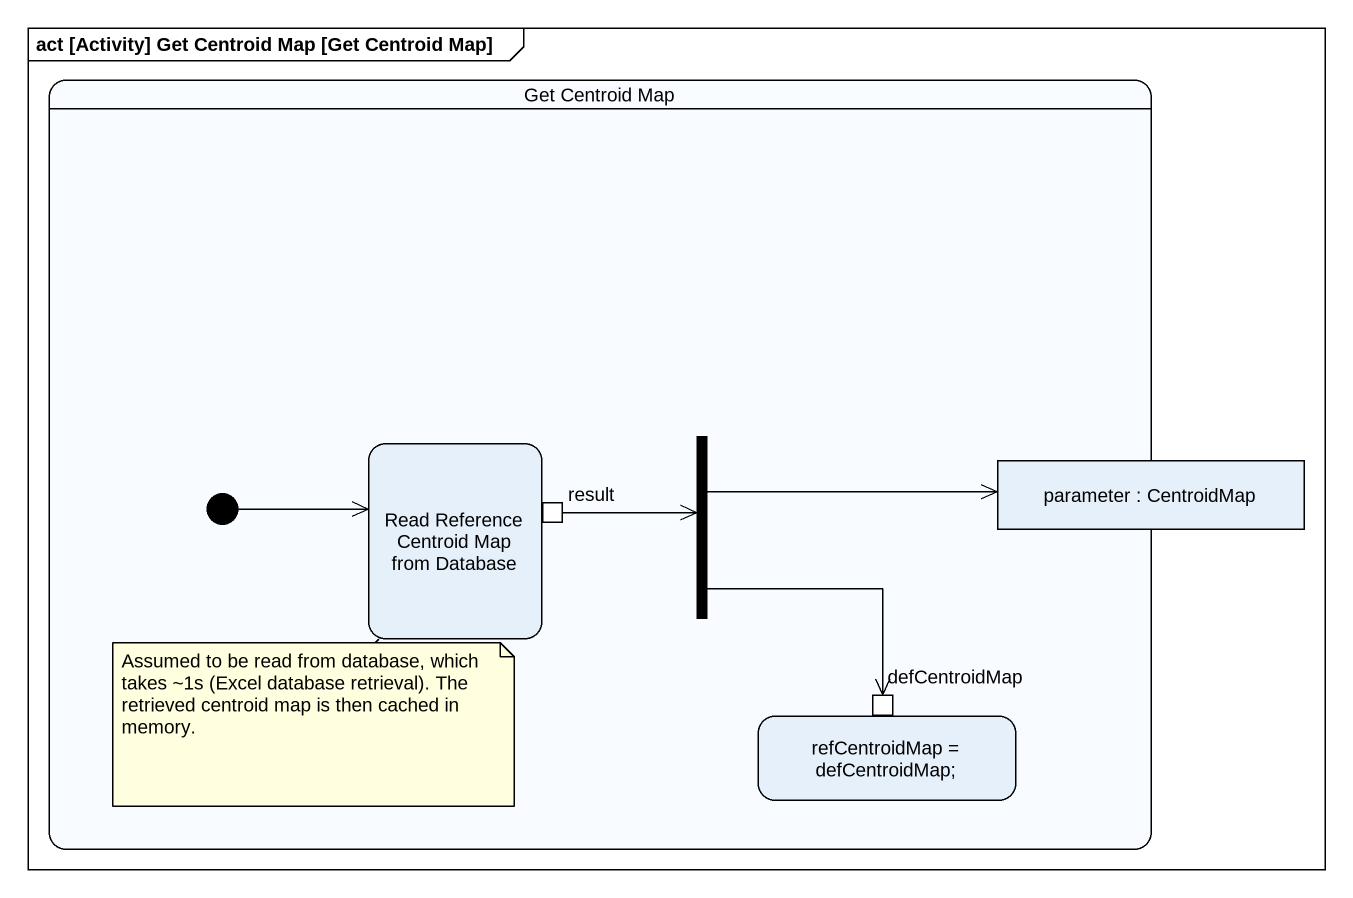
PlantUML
@startuml
mainframe act [Activity] Get Centroid Map [Get Centroid Map]
hide empty description
state "Get Centroid Map" as Get_Centroid_Map {
  state "Read Reference Centroid Map from Database" as Read_Reference_Centroid_Map {
    state result <<outputPin>>
  }
  state fork1 <<fork>>
  state "parameter : CentroidMap" as parameter <<object>>
  state "refCentroidMap = defCentroidMap;" as refCentroidMap {
    state defCentroidMap <<inputPin>>
  }
  [*] -right-> Read_Reference_Centroid_Map
}
fork1 -right-> parameter
fork1 --> defCentroidMap
result -right-> fork1
note bottom of Read_Reference_Centroid_Map : Assumed to be read from database, which takes ~1s (Excel database retrieval). The retrieved centroid map is then cached in memory.
@enduml
